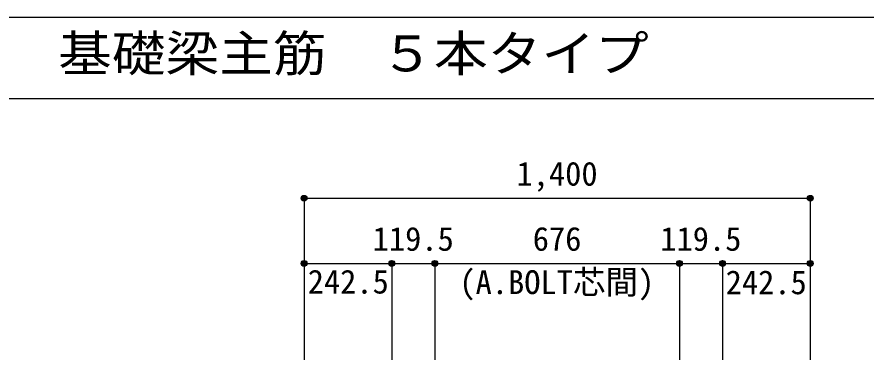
# Model space of a CAD drawing. Units: millimetres at full size, sheet at 1:30. Extents: x -5973 to 5954, y -4195 to 4201.
# Drawn here: x -942 to 1409, y 3253 to 4201 of the extents above; entities that cross this region are included whole.
import ezdxf
from ezdxf.enums import TextEntityAlignment as Align

# ---------------------------------------------------------------- set-up
doc = ezdxf.new("R2010")
doc.units = ezdxf.units.MM
doc.header["$LTSCALE"] = 30
doc.header["$PDMODE"] = 32
doc.header["$PDSIZE"] = 15
for name, color, linetype in [('0-7_文字', 4, 'Continuous'), ('0-D_寸法', 4, 'Continuous'), ('6-7_文字', 7, 'Continuous'), ('F-0_枠', 6, 'Continuous')]:
    doc.layers.add(name, color=color, linetype=linetype)
doc.styles.add('ＭＳ ゴシック', font='')
doc.styles.get('ＭＳ ゴシック').set_extended_font_data('MS Gothic')

msp = doc.modelspace()

# ---------------------------------------------------------------- linework, layer by layer
at = {"layer": '0-D_寸法'}
for p, q in [((-147.56, 3700.34), (-147.56, 3520.34)), ((-147.56, 3700.34), (-147.56, 3520.34)), ((-147.56, 3700.34), (1252.44, 3700.34)), ((1252.44, 3700.34), (1252.44, 3520.34)), ((-147.56, 3520.34), (-147.56, 3253.3)), ((-147.56, 3520.34), (94.94, 3520.34)), ((94.94, 3520.34), (94.94, 3253.3)), ((94.94, 3520.34), (214.44, 3520.34)), ((214.44, 3520.34), (214.44, 3253.3)), ((214.44, 3520.34), (890.44, 3520.34)), ((890.44, 3520.34), (890.44, 3253.3)), ((890.44, 3520.34), (1009.94, 3520.34)), ((1009.94, 3520.34), (1009.94, 3253.3)), ((1009.94, 3520.34), (1252.44, 3520.34)), ((1252.44, 3520.34), (1252.44, 3253.3)), ((1252.44, 3520.34), (1252.44, 3253.3))]:
    msp.add_line(p, q, dxfattribs=at)
for centre, radius in [((-147.56, 3700.34), 8), ((-147.56, 3700.34), 7.2), ((-147.56, 3700.34), 6.4), ((-147.56, 3700.34), 5.6), ((-147.56, 3700.34), 4.8), ((-147.56, 3700.34), 4), ((-147.56, 3700.34), 3.2), ((-147.56, 3700.34), 2.4), ((-147.56, 3700.34), 1.6), ((-147.56, 3700.34), 0.8), ((1252.44, 3700.34), 8), ((1252.44, 3700.34), 7.2), ((1252.44, 3700.34), 6.4), ((1252.44, 3700.34), 5.6), ((1252.44, 3700.34), 4.8), ((1252.44, 3700.34), 4), ((1252.44, 3700.34), 3.2), ((1252.44, 3700.34), 2.4), ((1252.44, 3700.34), 1.6), ((1252.44, 3700.34), 0.8), ((-147.56, 3520.34), 8), ((-147.56, 3520.34), 7.2), ((-147.56, 3520.34), 6.4), ((94.94, 3520.34), 8), ((94.94, 3520.34), 7.2), ((94.94, 3520.34), 6.4), ((214.44, 3520.34), 8), ((214.44, 3520.34), 7.2), ((214.44, 3520.34), 6.4), ((890.44, 3520.34), 8), ((890.44, 3520.34), 7.2), ((890.44, 3520.34), 6.4), ((1009.94, 3520.34), 8), ((1009.94, 3520.34), 7.2), ((1009.94, 3520.34), 6.4), ((1252.44, 3520.34), 8), ((1252.44, 3520.34), 7.2), ((1252.44, 3520.34), 6.4), ((-147.56, 3520.34), 5.6), ((-147.56, 3520.34), 4.8), ((-147.56, 3520.34), 4), ((-147.56, 3520.34), 3.2), ((-147.56, 3520.34), 2.4), ((-147.56, 3520.34), 1.6), ((-147.56, 3520.34), 0.8), ((94.94, 3520.34), 5.6), ((94.94, 3520.34), 4.8), ((94.94, 3520.34), 4), ((94.94, 3520.34), 3.2), ((94.94, 3520.34), 2.4), ((94.94, 3520.34), 1.6), ((94.94, 3520.34), 0.8), ((214.44, 3520.34), 5.6), ((214.44, 3520.34), 4.8), ((214.44, 3520.34), 4), ((214.44, 3520.34), 3.2), ((214.44, 3520.34), 2.4), ((214.44, 3520.34), 1.6), ((214.44, 3520.34), 0.8), ((890.44, 3520.34), 5.6), ((890.44, 3520.34), 4.8), ((890.44, 3520.34), 4), ((890.44, 3520.34), 3.2), ((890.44, 3520.34), 2.4), ((890.44, 3520.34), 1.6), ((890.44, 3520.34), 0.8), ((1009.94, 3520.34), 5.6), ((1009.94, 3520.34), 4.8), ((1009.94, 3520.34), 4), ((1009.94, 3520.34), 3.2), ((1009.94, 3520.34), 2.4), ((1009.94, 3520.34), 1.6), ((1009.94, 3520.34), 0.8), ((1252.44, 3520.34), 5.6), ((1252.44, 3520.34), 4.8), ((1252.44, 3520.34), 4), ((1252.44, 3520.34), 3.2), ((1252.44, 3520.34), 2.4), ((1252.44, 3520.34), 1.6), ((1252.44, 3520.34), 0.8)]:
    msp.add_circle(centre, radius, dxfattribs=at)
at = {"layer": '0-D_寸法', "color": 7}
for p in [(-147.56, 3700.34), (-147.56, 3700.34), (1252.44, 3700.34), (-147.56, 3520.34), (94.94, 3520.34), (214.44, 3520.34), (890.44, 3520.34), (1009.94, 3520.34), (1252.44, 3520.34)]:
    msp.add_point(p, dxfattribs=at)
at = {"layer": 'F-0_枠'}
msp.add_line((-5972.88, 4201.15), (5954.1, 4201.15), dxfattribs=at)
at = {"layer": 'F-0_枠', "color": 2}
msp.add_line((-5972.88, 3976.15), (3723.6, 3976.15), dxfattribs=at)

# ---------------------------------------------------------------- texts
at = {"layer": '0-7_文字', "style": 'ＭＳ ゴシック'}
msp.add_text('(A.BOLT芯間)', height=65.98, dxfattribs=at).set_placement((281.92, 3415.58), align=Align.BOTTOM_LEFT)
at = {"layer": '0-D_寸法', "style": 'ＭＳ ゴシック'}
for s, p in [('1,400', (439.94, 3715.34)), ('119.5', (42.19, 3535.34)), ('676', (484.94, 3535.34)), ('119.5', (837.69, 3535.34)), ('242.5', (-137.55, 3417.01)), ('242.5', (1018.46, 3415.23))]:
    msp.add_text(s, height=65.98, dxfattribs=at).set_placement(p, align=Align.BOTTOM_LEFT)
at = {"layer": '6-7_文字', "color": 2, "style": 'ＭＳ ゴシック', "width": 1.1}
msp.add_text('\u3000\u3000基礎梁主筋\u3000５本タイプ', height=98.97, dxfattribs=at).set_placement((-1124.64, 4021.15), align=Align.BOTTOM_LEFT)

doc.saveas('drawing.dxf')
